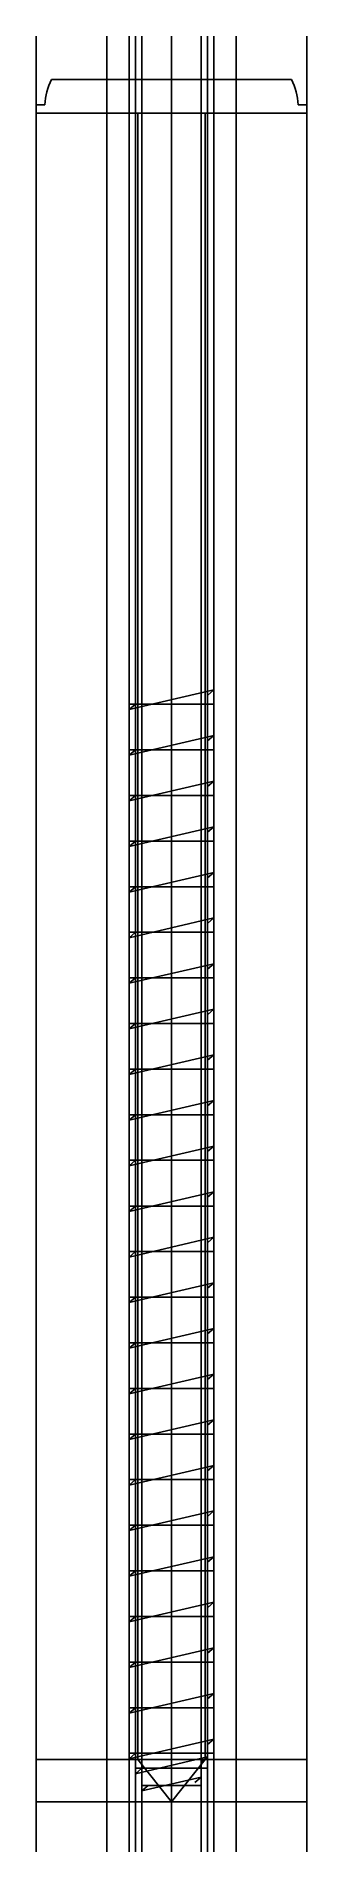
# Model space of a CAD drawing. Extents: x -16 to 16, y -206 to 9.
import ezdxf

# ---------------------------------------------------------------- set-up
doc = ezdxf.new("R2010")
doc.units = 0
doc.linetypes.add('CENTER', pattern=[28.575, 12.7, -6.35, 3.175, -6.35])
doc.layers.get('0').update_dxf_attribs({"linetype": 'CONTINUOUS'})

msp = doc.modelspace()

# ---------------------------------------------------------------- linework, layer by layer
at = {"linetype": 'CONTINUOUS'}
for p, q in [((-16, 9.1), (-16, -205.9)), ((-7.65, 9.1), (-7.65, -205.9)), ((-5, 9.1), (-5, -205.9)), ((-4.26, -205.9), (-4.26, 9.1)), ((-3.52, -205.9), (-3.52, 9.1)), ((0, -205.9), (0, 9.1)), ((3.52, 9.1), (3.52, -205.9)), ((4.26, 9.1), (4.26, -205.9)), ((5, -205.9), (5, 9.1)), ((7.65, 9.1), (7.65, -205.9)), ((16, 9.1), (16, -205.9)), ((-14.2, 4), (0, 4)), ((14.2, 4), (0, 4)), ((-16, 0), (-16, 1)), ((-16, 1), (-15, 1)), ((-16, 0), (16, 0)), ((-16, 0), (16, 0)), ((-4, -3.55), (-4, 0)), ((4, -3.55), (4, 0)), ((16, 1), (15, 1)), ((16, 0), (16, 1)), ((-4, -3.55), (-4, -195)), ((4, -195), (4, -3.55)), ((-5, -67.74), (-5, -71.2)), ((5, -68.31), (-5, -70.64)), ((0, -71.2), (0, -67.74)), ((4.25, -68.95), (5, -68.31)), ((5, -67.74), (5, -71.2)), ((-5, -70), (5, -70)), ((-5, -70.64), (-4.25, -70)), ((-5, -73.14), (-5, -76.6)), ((5, -73.71), (-5, -76.04)), ((0, -76.6), (0, -73.14)), ((4.25, -74.35), (5, -73.71)), ((5, -73.14), (5, -76.6)), ((-5, -75.4), (5, -75.4)), ((-5, -76.04), (-4.25, -75.4)), ((-5, -78.54), (-5, -82)), ((5, -79.12), (-5, -81.44)), ((0, -82), (0, -78.54)), ((4.25, -79.76), (5, -79.12)), ((5, -78.54), (5, -82)), ((-5, -80.8), (5, -80.8)), ((-5, -81.44), (-4.25, -80.8)), ((-5, -83.95), (-5, -87.41)), ((5, -84.52), (-5, -86.85)), ((0, -87.41), (0, -83.95)), ((4.25, -85.16), (5, -84.52)), ((5, -83.95), (5, -87.41)), ((-5, -86.21), (5, -86.21)), ((-5, -86.85), (-4.25, -86.21)), ((-5, -89.35), (-5, -92.81)), ((5, -89.92), (-5, -92.25)), ((0, -92.81), (0, -89.35)), ((4.25, -90.56), (5, -89.92)), ((5, -89.35), (5, -92.81)), ((-5, -91.61), (5, -91.61)), ((-5, -92.25), (-4.25, -91.61)), ((-5, -94.75), (-5, -98.21)), ((5, -95.32), (-5, -97.65)), ((0, -98.21), (0, -94.75)), ((4.25, -95.96), (5, -95.32)), ((5, -94.75), (5, -98.21)), ((-5, -97.01), (5, -97.01)), ((-5, -97.65), (-4.25, -97.01)), ((-5, -100.15), (-5, -103.61)), ((5, -100.73), (-5, -103.05)), ((0, -103.61), (0, -100.15)), ((4.25, -101.37), (5, -100.73)), ((5, -100.15), (5, -103.61)), ((-5, -102.41), (5, -102.41)), ((-5, -103.05), (-4.25, -102.41)), ((-5, -105.56), (-5, -109.02)), ((5, -106.13), (-5, -108.46)), ((0, -109.02), (0, -105.56)), ((4.25, -106.77), (5, -106.13)), ((5, -105.56), (5, -109.02)), ((-5, -107.82), (5, -107.82)), ((-5, -108.46), (-4.25, -107.82)), ((-5, -110.96), (-5, -114.42)), ((5, -111.53), (-5, -113.86)), ((0, -114.42), (0, -110.96)), ((4.25, -112.17), (5, -111.53)), ((5, -110.96), (5, -114.42)), ((-5, -113.22), (5, -113.22)), ((-5, -113.86), (-4.25, -113.22)), ((-5, -116.36), (-5, -119.82)), ((5, -116.93), (-5, -119.26)), ((0, -119.82), (0, -116.36)), ((4.25, -117.57), (5, -116.93)), ((5, -116.36), (5, -119.82)), ((-5, -118.62), (5, -118.62)), ((-5, -119.26), (-4.25, -118.62)), ((-5, -121.76), (-5, -125.22)), ((5, -122.34), (-5, -124.66)), ((0, -125.22), (0, -121.76)), ((4.25, -122.98), (5, -122.34)), ((5, -121.76), (5, -125.22)), ((-5, -124.02), (5, -124.02)), ((-5, -124.66), (-4.25, -124.02)), ((-5, -127.16), (-5, -130.62)), ((5, -127.74), (-5, -130.07)), ((0, -130.62), (0, -127.16)), ((4.25, -128.38), (5, -127.74)), ((5, -127.16), (5, -130.62)), ((-5, -129.43), (5, -129.43)), ((-5, -130.07), (-4.25, -129.43)), ((-5, -132.57), (-5, -136.03)), ((5, -133.14), (-5, -135.47)), ((0, -136.03), (0, -132.57)), ((4.25, -133.78), (5, -133.14)), ((5, -132.57), (5, -136.03)), ((-5, -134.83), (5, -134.83)), ((-5, -135.47), (-4.25, -134.83)), ((-5, -137.97), (-5, -141.43)), ((5, -138.54), (-5, -140.87)), ((0, -141.43), (0, -137.97)), ((4.25, -139.18), (5, -138.54)), ((5, -137.97), (5, -141.43)), ((-5, -140.23), (5, -140.23)), ((-5, -140.87), (-4.25, -140.23)), ((-5, -143.37), (-5, -146.83)), ((5, -143.94), (-5, -146.27)), ((0, -146.83), (0, -143.37)), ((4.25, -144.58), (5, -143.94)), ((5, -143.37), (5, -146.83)), ((-5, -145.63), (5, -145.63)), ((-5, -146.27), (-4.25, -145.63)), ((-5, -148.77), (-5, -152.23)), ((5, -149.35), (-5, -151.68)), ((0, -152.23), (0, -148.77)), ((4.25, -149.99), (5, -149.35)), ((5, -148.77), (5, -152.23)), ((-5, -151.04), (5, -151.04)), ((-5, -151.68), (-4.25, -151.04)), ((-5, -154.18), (-5, -157.64)), ((5, -154.75), (-5, -157.08)), ((0, -157.64), (0, -154.18)), ((4.25, -155.39), (5, -154.75)), ((5, -154.18), (5, -157.64)), ((-5, -156.44), (5, -156.44)), ((-5, -157.08), (-4.25, -156.44)), ((-5, -159.58), (-5, -163.04)), ((5, -160.15), (-5, -162.48)), ((0, -163.04), (0, -159.58)), ((4.25, -160.79), (5, -160.15)), ((5, -159.58), (5, -163.04)), ((-5, -161.84), (5, -161.84)), ((-5, -162.48), (-4.25, -161.84)), ((-5, -164.98), (-5, -168.44)), ((0, -168.44), (0, -164.98)), ((5, -164.98), (5, -168.44)), ((5, -165.55), (-5, -167.88)), ((-5, -167.24), (5, -167.24)), ((-5, -167.88), (-4.25, -167.24)), ((4.25, -166.19), (5, -165.55)), ((-5, -170.38), (-5, -173.84)), ((5, -170.96), (-5, -173.28)), ((0, -173.84), (0, -170.38)), ((4.25, -171.6), (5, -170.96)), ((5, -170.38), (5, -173.84)), ((-5, -172.64), (5, -172.64)), ((-5, -173.28), (-4.25, -172.64)), ((-5, -175.79), (-5, -179.25)), ((0, -179.25), (0, -175.79)), ((5, -175.79), (5, -179.25)), ((5, -176.36), (-5, -178.69)), ((-5, -178.05), (5, -178.05)), ((-5, -178.69), (-4.25, -178.05)), ((4.25, -177), (5, -176.36)), ((-5, -181.19), (-5, -184.65)), ((5, -181.76), (-5, -184.09)), ((0, -184.65), (0, -181.19)), ((4.25, -182.4), (5, -181.76)), ((5, -181.19), (5, -184.65)), ((-5, -183.45), (5, -183.45)), ((-5, -184.09), (-4.25, -183.45)), ((-5, -186.59), (-5, -190.05)), ((0, -190.05), (0, -186.59)), ((5, -186.59), (5, -190.05)), ((5, -187.16), (-5, -189.49)), ((-5, -188.85), (5, -188.85)), ((-5, -189.49), (-4.25, -188.85)), ((4.25, -187.8), (5, -187.16)), ((-5, -191.99), (-5, -195.45)), ((5, -192.57), (-5, -194.89)), ((0, -195.45), (0, -191.99)), ((4.25, -193.21), (5, -192.57)), ((5, -191.99), (5, -195.45)), ((-16, -195), (16, -195)), ((-5, -194.25), (5, -194.25)), ((-5, -194.89), (-4.25, -194.25)), ((-4.26, -194.19), (-4.26, -197.14)), ((4.26, -194.67), (-4.26, -196.66)), ((-4, -195), (0, -200)), ((0, -197.14), (0, -194.19)), ((0, -200), (4, -195)), ((3.51, -195.31), (4.26, -194.67)), ((4.26, -194.19), (4.26, -197.14)), ((-4.26, -196.02), (4.26, -196.02)), ((-4.26, -196.66), (-3.51, -196.02)), ((-3.52, -196.67), (-3.52, -199.11)), ((3.52, -197.07), (-3.52, -198.71)), ((0, -199.11), (0, -196.67)), ((2.77, -197.71), (3.52, -197.07)), ((3.52, -196.67), (3.52, -199.11)), ((-3.52, -198.07), (3.52, -198.07)), ((-3.52, -198.71), (-2.77, -198.07)), ((-16, -200), (16, -200))]:
    msp.add_line(p, q, dxfattribs=at)
at = {"linetype": 'CENTER'}
msp.add_line((0, 9.1), (0, -205.9), dxfattribs=at)
at = {"linetype": 'CONTINUOUS'}
for centre, start, end in [((-6.79, 0.42), 154.1958, 175.9414), ((6.79, 0.42), 4.0586, 25.8042)]:
    msp.add_arc(centre, 8.23, start, end, dxfattribs=at)

doc.saveas('drawing.dxf')
